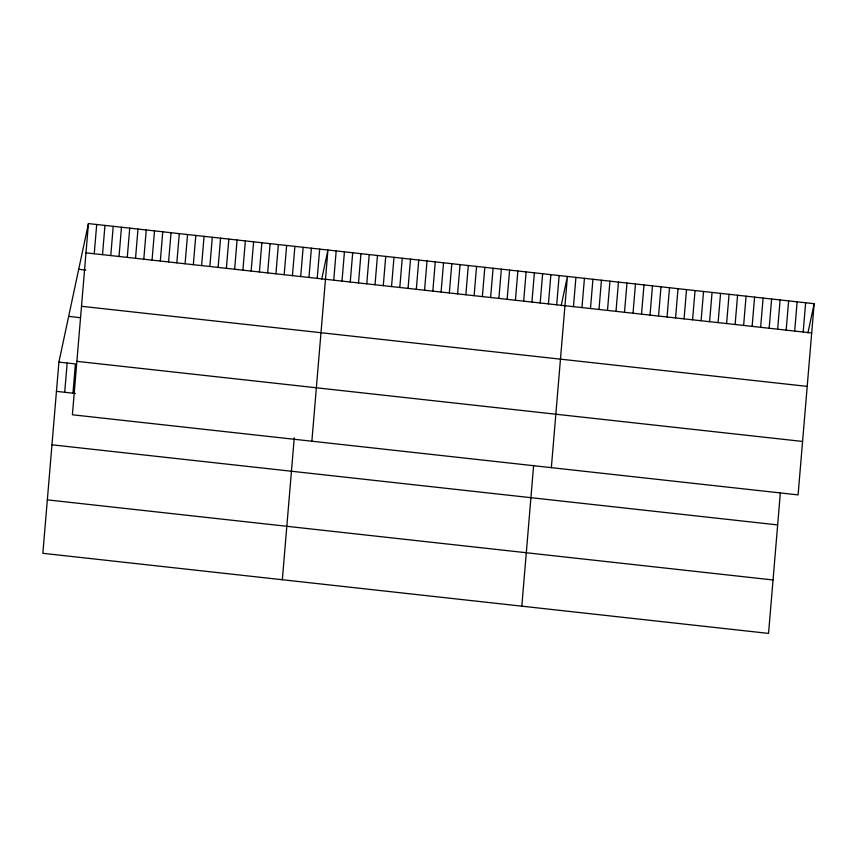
<?xml version="1.0" encoding="UTF-8"?>
<svg xmlns="http://www.w3.org/2000/svg" width="857" height="857" viewBox="0 0 857 857"><rect width="100%" height="100%" fill="white"/><g stroke="black" fill="none" stroke-linecap="round" stroke-linejoin="round"><path stroke-width="1.29" d="M88.442 223.591L72.395 414.777L798.092 494.896L814.15 303.699L88.442 223.591L58.908 362.104L42.85 553.301L768.558 633.409L780.373 492.625M64.704 392.27L67.167 363.025M72.963 393.181L75.416 363.936L58.908 362.104M94.249 253.747L96.702 224.502M102.508 254.658L104.961 225.412M110.767 255.579L113.22 226.323M119.016 256.489L121.48 227.234M127.275 257.4L129.739 228.144M135.535 258.311L137.988 229.055M143.794 259.221L146.247 229.965M152.053 260.132L154.506 230.876M160.313 261.042L162.766 231.797M168.572 261.953L171.025 232.708M176.831 262.863L179.284 233.618M185.08 263.774L187.544 234.529M193.339 264.695L195.803 235.439M201.599 265.606L204.062 236.35M209.858 266.516L212.311 237.26M218.117 267.427L220.57 238.171M226.377 268.337L228.83 239.082M234.636 269.248L237.089 239.992M242.895 270.159L245.348 240.913M251.144 271.069L253.608 241.824M259.403 271.98L261.867 242.735M267.663 272.89L270.126 243.645M275.922 273.812L278.375 244.556M284.181 274.722L286.634 245.466M292.441 275.633L294.894 246.377M300.7 276.543L303.153 247.287M282.328 579.739L294.251 437.841M308.959 277.454L311.412 248.198M317.208 278.364L319.672 249.108M311.873 441.216L327.931 250.03L321.696 279.232M333.727 280.185L336.19 250.94M341.986 281.096L344.439 251.851M350.245 282.007L352.698 252.761M358.505 282.928L360.958 253.672M366.764 283.838L369.217 254.583M375.023 284.749L377.476 255.493M383.283 285.66L385.736 256.404M391.531 286.57L393.995 257.314M399.791 287.481L402.254 258.225M408.05 288.391L410.503 259.146M416.309 289.302L418.762 260.057M424.569 290.212L427.022 260.967M432.828 291.123L435.281 261.878M441.087 292.044L443.54 262.788M449.347 292.955L451.8 263.699M457.595 293.865L460.059 264.609M465.854 294.776L468.318 265.52M474.114 295.686L476.567 266.431M482.373 296.597L484.826 267.341M490.632 297.508L493.086 268.262M498.892 298.418L501.345 269.173M507.151 299.329L509.604 270.084M515.411 300.239L517.864 270.994M523.659 301.161L526.123 271.905M531.918 302.071L534.382 272.815M540.178 302.982L542.631 273.726M521.817 606.178L533.632 465.383M548.437 303.892L550.89 274.636M556.696 304.803L559.15 275.547M551.351 467.654L567.409 276.457L561.185 305.67M573.462 306.656L575.915 277.4M581.967 307.588L584.431 278.343M590.484 308.531L592.937 279.275M598.989 309.473L601.443 280.218M607.495 310.405L609.948 281.16M616.001 311.348L618.465 282.092M624.507 312.291L626.97 283.035M633.023 313.223L635.476 283.978M641.529 314.165L643.982 284.91M650.034 315.108L652.488 285.852M658.54 316.04L661.004 286.795M667.057 316.983L669.51 287.738M675.562 317.926L678.016 288.67M684.068 318.858L686.521 289.612M692.574 319.8L695.038 290.555M701.09 320.743L703.543 291.487M709.596 321.686L712.049 292.43M718.102 322.618L720.555 293.373M726.607 323.56L729.071 294.305M735.124 324.503L737.577 295.247M743.63 325.435L746.083 296.19M752.135 326.378L754.588 297.122M760.641 327.32L763.105 298.065M769.158 328.252L771.611 299.007M777.663 329.195L780.116 299.939M786.169 330.138L788.622 300.882M794.675 331.07L797.139 301.825M803.18 332.013L805.644 302.757M807.926 332.902L814.15 303.699M85.989 252.836L811.697 332.955M78.694 269.302L85.775 270.084M81.501 306.281L807.208 386.389M68.656 316.394L80.451 317.701M76.873 361.343L802.581 441.451M56.444 391.36L75.32 393.449M51.956 444.804L777.663 524.913M47.339 499.856L773.046 579.975"/></g></svg>
